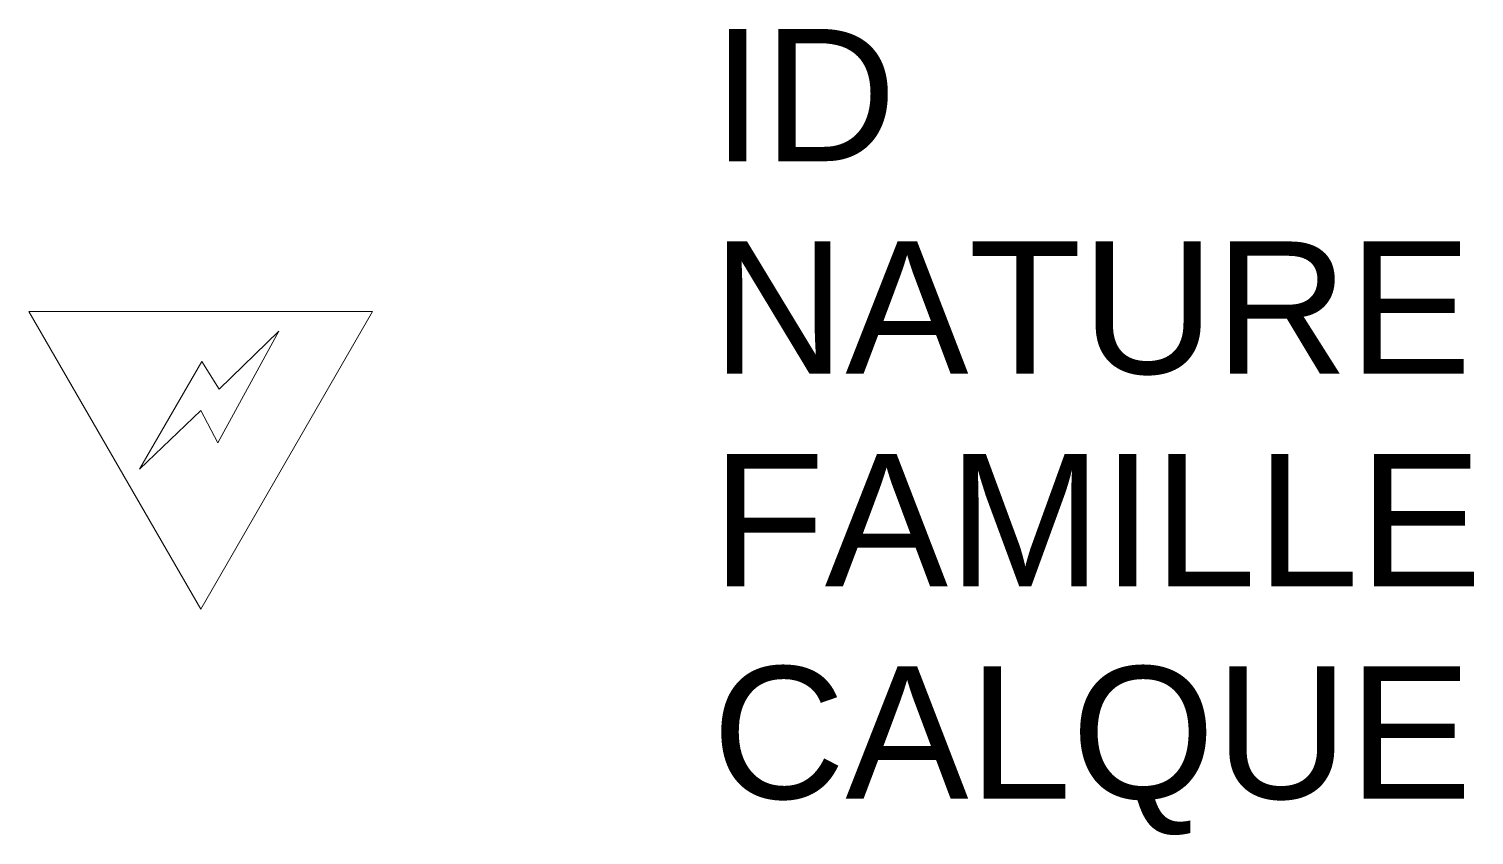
# Model space of a CAD drawing. Header units: metres. Extents: x -0.26 to 1.93, y -0.34 to 0.88.
import ezdxf

# ---------------------------------------------------------------- set-up
doc = ezdxf.new("R2010")
doc.units = ezdxf.units.M
doc.header["$LTSCALE"] = 2
doc.linetypes.add('Socle_Continu', pattern=[2.5, 2.5, 0])
doc.layers.add('ELECT_SCI', color=1, linetype='Socle_Continu', lineweight=13)
doc.styles.get("Standard").update_dxf_attribs({"font": 'arial.ttf'})

msp = doc.modelspace()

# ---------------------------------------------------------------- linework, layer by layer
at = {"layer": 'ELECT_SCI', "linetype": 'Socle_Continu', "flags": 128}
msp.add_lwpolyline([(-0.2599, 0.45), (0.2597, 0.45), (0, 0)], close=True, dxfattribs=at)
msp.add_lwpolyline([(-0.0926, 0.2115), (0.0016, 0.3743), (0.0278, 0.3323), (0.118, 0.4203), (0.0255, 0.2512), (-0.0001, 0.3), (-0.0926, 0.2115)], dxfattribs=at)

# ---------------------------------------------------------------- texts
at = {"layer": 'ELECT_SCI', "linetype": 'Socle_Continu', "flags": 9}
for tag, p, s in [('ID', (0.7727, 0.6771), 'FP_0414'), ('NATURE', (0.7727, 0.3558), 'Repérage de réseau'), ('FAMILLE', (0.7727, 0.0345), 'Electricité'), ('CALQUE', (0.7727, -0.2867), 'ELECT_SCI')]:
    msp.add_attdef(tag, p, s, height=0.2, dxfattribs=at)

doc.saveas('drawing.dxf')
